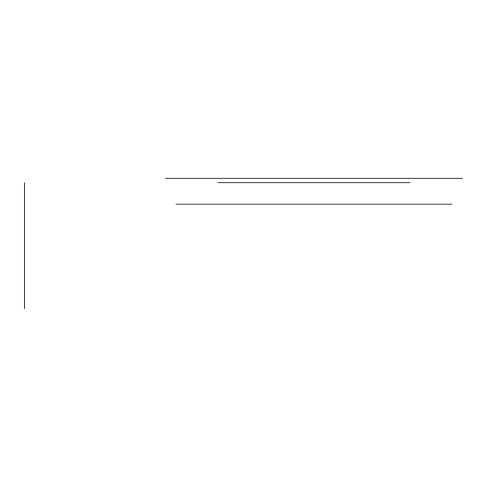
<?xml version="1.0" encoding="UTF-8"?>
<svg xmlns="http://www.w3.org/2000/svg" width="487" height="487" viewBox="0 0 487 487"><rect width="100%" height="100%" fill="white"/><g stroke="black" fill="none" stroke-linecap="round" stroke-linejoin="round"><path stroke-width="0.73" d="M165.422 178.272L462.65 178.272M217.914 182.722L410.157 182.722M176.008 204.15L452.064 204.15M24.35 182.838L24.35 308.728"/></g></svg>
